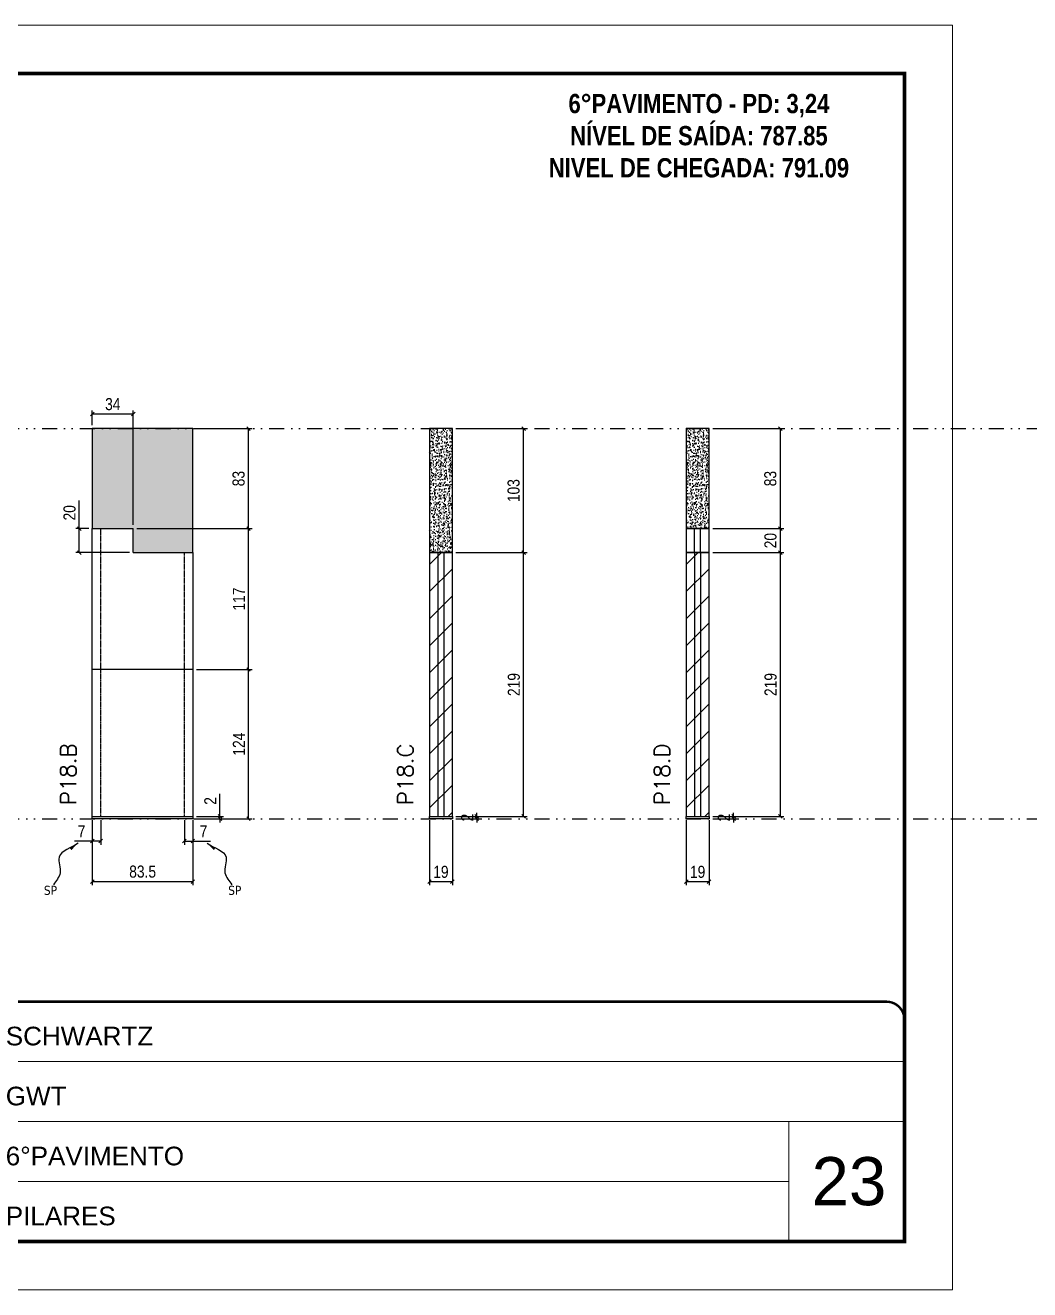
# Model space of a CAD drawing. Extents: x 13770 to 23315, y 867 to 16997.
# Drawn here: x 18284 to 19119, y 10056 to 11106 of the extents above; entities that cross this region are included whole.
import ezdxf

# ---------------------------------------------------------------- set-up
doc = ezdxf.new("R2010")
doc.units = 0
for name, pattern in [('CONTINUO', [0]), ('DASHED', [0.75, 0.5, -0.25]), ('DIVIDE2', [0.625, 0.25, -0.125, 0, -0.125, 0, -0.125]), ('HIDDEN', [0.375, 0.25, -0.125])]:
    doc.linetypes.add(name, pattern=pattern)
for name, color, linetype, lineweight in [('CARIMBO', 255, 'Continuous', 9), ('Folhas', 255, 'Continuous', 9), ('Hachura', 251, 'Continuous', 9), ('SARRAFO DE PRESSAO', 251, 'DASHED', 9), ('Texto Seção', 7, 'Continuous', 15)]:
    doc.layers.add(name, color=color, linetype=linetype, lineweight=lineweight)
for name, color, linetype in [('COTA', 241, 'Continuous'), ('NOMENCLATURA', 7, 'Continuous'), ('Nível', 160, 'Continuous'), ('Painéis', 200, 'Continuous'), ('SARR_2.2x7', 40, 'Continuous'), ('Sarrafo de Pressão', 42, 'HIDDEN'), ('texto', 7, 'Continuous')]:
    doc.layers.add(name, color=color, linetype=linetype)
doc.styles.add('ARIAL', font='arial.ttf')
doc.styles.add('COTA TECNICA', font='techl___.ttf', dxfattribs={"height": 10})
doc.styles.add('COTA TECNICA-50', font='techl___.ttf', dxfattribs={"height": 10})
doc.styles.add('REGUA-120', font='ROMANS.shx', dxfattribs={"height": 15})
doc.styles.add('ROMANC', font='techb___.ttf', dxfattribs={"height": 2.5})
doc.styles.get("Standard").update_dxf_attribs({"font": 'arial.ttf'})
doc.styles.add('Tecnologia', font='')
doc.styles.get('Tecnologia').set_extended_font_data('Forgotten Futurist')
doc.dimstyles.new('COTA PAINEL-50', dxfattribs={"dimtxt": 10, "dimasz": 3, "dimexe": 3, "dimexo": 3, "dimgap": 3, "dimtad": 1, "dimdec": 1, "dimzin": 12, "dimdsep": 46, "dimtxsty": 'COTA TECNICA-50', "dimblk1": 'OBLIQUE', "dimblk2": 'OBLIQUE', "dimsah": 1, "dimcen": 0.9, "dimclrd": 4, "dimclre": 4, "dimclrt": 240, "dimadec": 1, "dimazin": 3, "dimtfac": 1, "dimtdec": 1, "dimtmove": 0, "dimatfit": 3, "dimfxl": 1, "dimtolj": 1, "dimtzin": 12, "dimarcsym": 0})
doc.dimstyles.new('PAINEL', dxfattribs={"dimtxt": 10, "dimasz": 3, "dimexe": 3, "dimexo": 3, "dimgap": 3, "dimtad": 1, "dimdec": 1, "dimzin": 12, "dimdsep": 46, "dimtxsty": 'COTA TECNICA', "dimblk1": 'OBLIQUE', "dimblk2": 'OBLIQUE', "dimsah": 1, "dimcen": 0.9, "dimclrd": 4, "dimclre": 4, "dimclrt": 240, "dimadec": 1, "dimazin": 3, "dimtfac": 1, "dimtdec": 1, "dimtmove": 0, "dimatfit": 3, "dimfxl": 1, "dimtolj": 1, "dimtzin": 12, "dimarcsym": 0})
doc.dimstyles.get("Standard").update_dxf_attribs({"dimtxt": 0.18, "dimasz": 0.18, "dimexe": 0.18, "dimexo": 0.0625, "dimgap": 0.09, "dimtad": 0, "dimtih": 1, "dimtoh": 1, "dimdec": 4, "dimzin": 0, "dimdsep": 46, "dimtxsty": 'Standard', "dimcen": 0.09, "dimadec": 0, "dimazin": 0, "dimtfac": 1, "dimtdec": 4, "dimtofl": 0, "dimtmove": 0, "dimatfit": 3, "dimfxl": 1, "dimtolj": 1, "dimtzin": 0, "dimarcsym": 0})

# ---------------------------------------------------------------- blocks, each defined once
blk = doc.blocks.new('9999999999')
at = {"color": 30, "linetype": 'CONTINUO'}
for p, q in [((98564.6, 34230.2), (98564.6, 34429.4)), ((98564.6, 34379.6), (99584, 34379.6)), ((98564.6, 34329.8), (99488, 34329.8)), ((99584, 34329.8), (99488, 34329.8)), ((99488, 34329.8), (99488, 34230.2)), ((98564.6, 34280), (99488, 34280))]:
    blk.add_line(p, q, dxfattribs=at)
at = {"color": 30, "linetype": 'CONTINUO', "const_width": 2}
blk.add_lwpolyline([(99584, 34230.2), (99584, 34414.4, 0.414214), (99569, 34429.4), (98229, 34429.4, 0.414214), (98214, 34414.4), (98214, 34245.2, 0.414214), (98229, 34230.2), (99584, 34230.2)], format="xyb", dxfattribs=at)
at = {"layer": 'Folhas'}
blk.add_lwpolyline([(98139, 34190.2), (99624, 34190.2), (99624, 35240.2), (98139, 35240.2)], close=True, dxfattribs=at)
at = {"layer": 'Folhas', "color": 30, "const_width": 3}
blk.add_lwpolyline([(98214, 34230.2), (99584, 34230.2), (99584, 35200.2), (98214, 35200.2)], close=True, dxfattribs=at)
at = {"color": 7, "linetype": 'Continuous', "ltscale": 5, "style": 'ARIAL'}
for s, height, p in [('SCHWARTZ', 15.48, (98837.7, 34393.1)), ('GWT', 15.48, (98837.7, 34343.3)), ('6°PAVIMENTO', 15.483, (98837.7, 34293.5)), ('NOVA SISTEMAS CONSTRUTIVOS', 11.059, (98263.2, 34267.2)), ('PILARES', 15.48, (98837.7, 34243.7))]:
    blk.add_text(s, height=height, dxfattribs=at).set_placement(p)
at = {"layer": 'Folhas', "color": 7, "style": 'Tecnologia', "width": 1.5}
for s, p in [('CLIENTE:', (98573.7, 34397.2)), ('OBRA:', (98573.7, 34347.3)), ('PAVIMENTO:', (98573.7, 34297.5)), ('PROJETO:', (98573.7, 34247.7))]:
    blk.add_text(s, height=14, dxfattribs=at).set_placement(p)
blk = doc.blocks.new('_Oblique')
at = {"color": 0, "linetype": 'ByBlock', "lineweight": -2}
blk.add_line((-0.5, -0.5), (0.5, 0.5), dxfattribs=at)
blk = doc.blocks.new('*D395')
at = {"layer": 'COTA', "color": 4, "lineweight": -2, "transparency": 16777216}
for p, q in [((18620.1, 10445.7), (18620.1, 10391.6)), ((18639.1, 10445.7), (18639.1, 10391.6)), ((18620.1, 10394.6), (18639.1, 10394.6))]:
    blk.add_line(p, q, dxfattribs=at)
at = {"layer": 'Defpoints', "color": 0, "transparency": 16777216}
for p in [(18620.1, 10448.7), (18639.1, 10448.7), (18639.1, 10394.6)]:
    blk.add_point(p, dxfattribs=at)
at = {"layer": 'COTA', "color": 4, "lineweight": -2, "transparency": 16777216, "xscale": 3, "yscale": 3, "zscale": 3, "rotation": 180}
blk.add_blockref('_Oblique', (18620.1, 10394.6), dxfattribs=at)
at = {"layer": 'COTA', "color": 4, "lineweight": -2, "transparency": 16777216, "xscale": 3, "yscale": 3, "zscale": 3}
blk.add_blockref('_Oblique', (18639.1, 10394.6), dxfattribs=at)
at = {"layer": 'COTA', "color": 240, "transparency": 16777216, "insert": (18629.6, 10402.6), "char_height": 10, "attachment_point": 5, "style": 'COTA TECNICA'}
blk.add_mtext('\\A1;19', dxfattribs=at)
blk = doc.blocks.new('*D396')
at = {"layer": 'COTA', "color": 4, "lineweight": -2, "transparency": 16777216}
for p, q in [((18642.1, 10667.7), (18701.3, 10667.7)), ((18698.3, 10448.7), (18698.3, 10667.7)), ((18642.1, 10448.7), (18701.3, 10448.7))]:
    blk.add_line(p, q, dxfattribs=at)
at = {"layer": 'Defpoints', "color": 0, "transparency": 16777216}
for p in [(18639.1, 10667.7), (18698.3, 10667.7), (18639.1, 10448.7)]:
    blk.add_point(p, dxfattribs=at)
at = {"layer": 'COTA', "color": 4, "lineweight": -2, "transparency": 16777216, "xscale": 3, "yscale": 3, "zscale": 3}
for p, rotation in [((18698.3, 10667.7), 90), ((18698.3, 10448.7), 270)]:
    blk.add_blockref('_Oblique', p, dxfattribs=dict(at, rotation=rotation))
at = {"layer": 'COTA', "color": 240, "transparency": 16777216, "insert": (18690.2, 10558.2), "char_height": 10, "attachment_point": 5, "rotation": 90, "style": 'COTA TECNICA'}
blk.add_mtext('\\A1;219', dxfattribs=at)
blk = doc.blocks.new('*D397')
at = {"layer": 'COTA', "color": 4, "lineweight": -2, "transparency": 16777216}
for p, q in [((18642.1, 10448.7), (18662.4, 10448.7)), ((18659.4, 10448.7), (18659.4, 10451.7)), ((18659.4, 10446.7), (18659.4, 10448.7)), ((18642.1, 10446.7), (18662.4, 10446.7)), ((18659.4, 10446.7), (18659.4, 10443.7))]:
    blk.add_line(p, q, dxfattribs=at)
at = {"layer": 'Defpoints', "color": 0, "transparency": 16777216}
for p in [(18639.1, 10448.7), (18659.4, 10448.7), (18639.1, 10446.7)]:
    blk.add_point(p, dxfattribs=at)
at = {"layer": 'COTA', "color": 4, "lineweight": -2, "transparency": 16777216, "xscale": 3, "yscale": 3, "zscale": 3}
for p, rotation in [((18659.4, 10448.7), 270), ((18659.4, 10446.7), 90)]:
    blk.add_blockref('_Oblique', p, dxfattribs=dict(at, rotation=rotation))
at = {"layer": 'COTA', "color": 240, "transparency": 16777216, "insert": (18651.4, 10447.7), "char_height": 10, "attachment_point": 5, "rotation": 90, "style": 'COTA TECNICA-50'}
blk.add_mtext('\\A1;2', dxfattribs=at)
blk = doc.blocks.new('*D398')
at = {"layer": 'COTA', "color": 4, "lineweight": -2, "transparency": 16777216}
for p, q in [((18642.1, 10770.7), (18701.3, 10770.7)), ((18698.3, 10667.7), (18698.3, 10770.7)), ((18642.1, 10667.7), (18701.3, 10667.7))]:
    blk.add_line(p, q, dxfattribs=at)
at = {"layer": 'Defpoints', "color": 0, "transparency": 16777216}
for p in [(18639.1, 10770.7), (18698.3, 10770.7), (18639.1, 10667.7)]:
    blk.add_point(p, dxfattribs=at)
at = {"layer": 'COTA', "color": 4, "lineweight": -2, "transparency": 16777216, "xscale": 3, "yscale": 3, "zscale": 3}
for p, rotation in [((18698.3, 10770.7), 90), ((18698.3, 10667.7), 270)]:
    blk.add_blockref('_Oblique', p, dxfattribs=dict(at, rotation=rotation))
at = {"layer": 'COTA', "color": 240, "transparency": 16777216, "insert": (18690, 10719.2), "char_height": 10, "attachment_point": 5, "rotation": 90, "style": 'COTA TECNICA'}
blk.add_mtext('\\A1;103', dxfattribs=at)
blk = doc.blocks.new('*D942')
at = {"layer": 'COTA', "color": 4, "lineweight": -2, "transparency": 16777216}
for p, q in [((18340.1, 10445.7), (18340.1, 10391.6)), ((18423.6, 10445.7), (18423.6, 10391.6)), ((18340.1, 10394.6), (18423.6, 10394.6))]:
    blk.add_line(p, q, dxfattribs=at)
at = {"layer": 'Defpoints', "color": 0, "transparency": 16777216}
for p in [(18340.1, 10448.7), (18423.6, 10448.7), (18423.6, 10394.6)]:
    blk.add_point(p, dxfattribs=at)
at = {"layer": 'COTA', "color": 4, "lineweight": -2, "transparency": 16777216, "xscale": 3, "yscale": 3, "zscale": 3, "rotation": 180}
blk.add_blockref('_Oblique', (18340.1, 10394.6), dxfattribs=at)
at = {"layer": 'COTA', "color": 4, "lineweight": -2, "transparency": 16777216, "xscale": 3, "yscale": 3, "zscale": 3}
blk.add_blockref('_Oblique', (18423.6, 10394.6), dxfattribs=at)
at = {"layer": 'COTA', "color": 240, "transparency": 16777216, "insert": (18381.9, 10402.8), "char_height": 10, "attachment_point": 5, "style": 'COTA TECNICA'}
blk.add_mtext('\\A1;83.5', dxfattribs=at)
blk = doc.blocks.new('*D943')
at = {"layer": 'COTA', "color": 4, "lineweight": -2, "transparency": 16777216}
for p, q in [((18426.6, 10570.7), (18472.8, 10570.7)), ((18469.8, 10446.7), (18469.8, 10570.7)), ((18426.6, 10446.7), (18472.8, 10446.7))]:
    blk.add_line(p, q, dxfattribs=at)
at = {"layer": 'Defpoints', "color": 0, "transparency": 16777216}
for p in [(18423.6, 10570.7), (18469.8, 10570.7), (18423.6, 10446.7)]:
    blk.add_point(p, dxfattribs=at)
at = {"layer": 'COTA', "color": 4, "lineweight": -2, "transparency": 16777216, "xscale": 3, "yscale": 3, "zscale": 3}
for p, rotation in [((18469.8, 10570.7), 90), ((18469.8, 10446.7), 270)]:
    blk.add_blockref('_Oblique', p, dxfattribs=dict(at, rotation=rotation))
at = {"layer": 'COTA', "color": 240, "transparency": 16777216, "insert": (18461.8, 10508.7), "char_height": 10, "attachment_point": 5, "rotation": 90, "style": 'COTA TECNICA-50'}
blk.add_mtext('\\A1;124', dxfattribs=at)
blk = doc.blocks.new('*D944')
at = {"layer": 'COTA', "color": 4, "lineweight": -2, "transparency": 16777216}
for p, q in [((18446.1, 10448.7), (18446.1, 10467.5)), ((18426.6, 10448.7), (18449.1, 10448.7)), ((18446.1, 10446.7), (18446.1, 10448.7)), ((18426.6, 10446.7), (18449.1, 10446.7)), ((18446.1, 10446.7), (18446.1, 10443.7))]:
    blk.add_line(p, q, dxfattribs=at)
at = {"layer": 'Defpoints', "color": 0, "transparency": 16777216}
for p in [(18423.6, 10448.7), (18423.6, 10446.7), (18446.1, 10446.7)]:
    blk.add_point(p, dxfattribs=at)
at = {"layer": 'COTA', "color": 4, "lineweight": -2, "transparency": 16777216, "xscale": 3, "yscale": 3, "zscale": 3}
for p, rotation in [((18446.1, 10448.7), 270), ((18446.1, 10446.7), 90)]:
    blk.add_blockref('_Oblique', p, dxfattribs=dict(at, rotation=rotation))
at = {"layer": 'COTA', "color": 240, "transparency": 16777216, "insert": (18438.1, 10461.5), "char_height": 10, "attachment_point": 5, "rotation": 90, "style": 'COTA TECNICA-50'}
blk.add_mtext('\\A1;2', dxfattribs=at)
blk = doc.blocks.new('*D945')
at = {"layer": 'COTA', "color": 4, "lineweight": -2, "transparency": 16777216}
for p, q in [((18340.1, 10443.7), (18340.1, 10425.2)), ((18347.1, 10445.7), (18347.1, 10425.2)), ((18340.1, 10428.2), (18325.4, 10428.2)), ((18347.1, 10428.2), (18340.1, 10428.2))]:
    blk.add_line(p, q, dxfattribs=at)
at = {"layer": 'Defpoints', "color": 0, "transparency": 16777216}
for p in [(18347.1, 10448.7), (18340.1, 10446.7), (18340.1, 10428.2)]:
    blk.add_point(p, dxfattribs=at)
at = {"layer": 'COTA', "color": 4, "lineweight": -2, "transparency": 16777216, "xscale": 3, "yscale": 3, "zscale": 3, "rotation": 180}
blk.add_blockref('_Oblique', (18340.1, 10428.2), dxfattribs=at)
at = {"layer": 'COTA', "color": 4, "lineweight": -2, "transparency": 16777216, "xscale": 3, "yscale": 3, "zscale": 3}
blk.add_blockref('_Oblique', (18347.1, 10428.2), dxfattribs=at)
at = {"layer": 'COTA', "color": 240, "transparency": 16777216, "insert": (18331.2, 10436.3), "char_height": 10, "attachment_point": 5, "style": 'COTA TECNICA-50'}
blk.add_mtext('\\A1;7', dxfattribs=at)
blk = doc.blocks.new('*D946')
at = {"layer": 'COTA', "color": 4, "lineweight": -2, "transparency": 16777216}
for p, q in [((18416.6, 10445.7), (18416.6, 10425.2)), ((18423.6, 10443.7), (18423.6, 10425.2)), ((18416.6, 10428.2), (18423.6, 10428.2)), ((18423.6, 10428.2), (18438.3, 10428.2))]:
    blk.add_line(p, q, dxfattribs=at)
at = {"layer": 'Defpoints', "color": 0, "transparency": 16777216}
for p in [(18416.6, 10448.7), (18423.6, 10446.7), (18423.6, 10428.2)]:
    blk.add_point(p, dxfattribs=at)
at = {"layer": 'COTA', "color": 4, "lineweight": -2, "transparency": 16777216, "xscale": 3, "yscale": 3, "zscale": 3, "rotation": 180}
blk.add_blockref('_Oblique', (18416.6, 10428.2), dxfattribs=at)
at = {"layer": 'COTA', "color": 4, "lineweight": -2, "transparency": 16777216, "xscale": 3, "yscale": 3, "zscale": 3}
blk.add_blockref('_Oblique', (18423.6, 10428.2), dxfattribs=at)
at = {"layer": 'COTA', "color": 240, "transparency": 16777216, "insert": (18432.5, 10436.3), "char_height": 10, "attachment_point": 5, "style": 'COTA TECNICA-50'}
blk.add_mtext('\\A1;7', dxfattribs=at)
blk = doc.blocks.new('*D949')
at = {"layer": 'COTA', "color": 4, "lineweight": -2, "transparency": 16777216}
for p, q in [((18340.1, 10773.7), (18340.1, 10785.8)), ((18374.1, 10690.7), (18374.1, 10785.8)), ((18374.1, 10782.8), (18340.1, 10782.8))]:
    blk.add_line(p, q, dxfattribs=at)
at = {"layer": 'Defpoints', "color": 0, "transparency": 16777216}
for p in [(18340.1, 10782.8), (18340.1, 10770.7), (18374.1, 10687.7)]:
    blk.add_point(p, dxfattribs=at)
at = {"layer": 'COTA', "color": 4, "lineweight": -2, "transparency": 16777216, "xscale": 3, "yscale": 3, "zscale": 3, "rotation": 180}
blk.add_blockref('_Oblique', (18340.1, 10782.8), dxfattribs=at)
at = {"layer": 'COTA', "color": 4, "lineweight": -2, "transparency": 16777216, "xscale": 3, "yscale": 3, "zscale": 3}
blk.add_blockref('_Oblique', (18374.1, 10782.8), dxfattribs=at)
at = {"layer": 'COTA', "color": 240, "transparency": 16777216, "insert": (18357.1, 10791), "char_height": 10, "attachment_point": 5, "style": 'COTA TECNICA'}
blk.add_mtext('\\A1;34', dxfattribs=at)
blk = doc.blocks.new('*D951')
at = {"layer": 'COTA', "color": 4, "lineweight": -2, "transparency": 16777216}
for p, q in [((18377.1, 10687.7), (18472.8, 10687.7)), ((18469.8, 10570.7), (18469.8, 10687.7)), ((18426.6, 10570.7), (18472.8, 10570.7))]:
    blk.add_line(p, q, dxfattribs=at)
at = {"layer": 'Defpoints', "color": 0, "transparency": 16777216}
for p in [(18374.1, 10687.7), (18469.8, 10687.7), (18423.6, 10570.7)]:
    blk.add_point(p, dxfattribs=at)
at = {"layer": 'COTA', "color": 4, "lineweight": -2, "transparency": 16777216, "xscale": 3, "yscale": 3, "zscale": 3}
for p, rotation in [((18469.8, 10687.7), 90), ((18469.8, 10570.7), 270)]:
    blk.add_blockref('_Oblique', p, dxfattribs=dict(at, rotation=rotation))
at = {"layer": 'COTA', "color": 240, "transparency": 16777216, "insert": (18461.8, 10629.2), "char_height": 10, "attachment_point": 5, "rotation": 90, "style": 'COTA TECNICA'}
blk.add_mtext('\\A1;117', dxfattribs=at)
blk = doc.blocks.new('*D952')
at = {"layer": 'COTA', "color": 4, "lineweight": -2, "transparency": 16777216}
for p, q in [((18426.6, 10770.7), (18472.8, 10770.7)), ((18469.8, 10687.7), (18469.8, 10770.7)), ((18377.1, 10687.7), (18472.8, 10687.7))]:
    blk.add_line(p, q, dxfattribs=at)
at = {"layer": 'Defpoints', "color": 0, "transparency": 16777216}
for p in [(18423.6, 10770.7), (18469.8, 10770.7), (18374.1, 10687.7)]:
    blk.add_point(p, dxfattribs=at)
at = {"layer": 'COTA', "color": 4, "lineweight": -2, "transparency": 16777216, "xscale": 3, "yscale": 3, "zscale": 3}
for p, rotation in [((18469.8, 10770.7), 90), ((18469.8, 10687.7), 270)]:
    blk.add_blockref('_Oblique', p, dxfattribs=dict(at, rotation=rotation))
at = {"layer": 'COTA', "color": 240, "transparency": 16777216, "insert": (18461.6, 10729.2), "char_height": 10, "attachment_point": 5, "rotation": 90, "style": 'COTA TECNICA'}
blk.add_mtext('\\A1;83', dxfattribs=at)
blk = doc.blocks.new('*D953')
at = {"layer": 'COTA', "color": 4, "lineweight": -2, "transparency": 16777216}
for p, q in [((18329.3, 10687.7), (18329.3, 10710.9)), ((18337.1, 10687.7), (18326.3, 10687.7)), ((18329.3, 10667.7), (18329.3, 10687.7)), ((18371.1, 10667.7), (18326.3, 10667.7))]:
    blk.add_line(p, q, dxfattribs=at)
at = {"layer": 'Defpoints', "color": 0, "transparency": 16777216}
for p in [(18329.3, 10687.7), (18340.1, 10687.7), (18374.1, 10667.7)]:
    blk.add_point(p, dxfattribs=at)
at = {"layer": 'COTA', "color": 4, "lineweight": -2, "transparency": 16777216, "xscale": 3, "yscale": 3, "zscale": 3}
for p, rotation in [((18329.3, 10687.7), 90), ((18329.3, 10667.7), 270)]:
    blk.add_blockref('_Oblique', p, dxfattribs=dict(at, rotation=rotation))
at = {"layer": 'COTA', "color": 240, "transparency": 16777216, "insert": (18321.2, 10700.8), "char_height": 10, "attachment_point": 5, "rotation": 90, "style": 'COTA TECNICA'}
blk.add_mtext('\\A1;20', dxfattribs=at)
blk = doc.blocks.new('*D954')
at = {"layer": 'COTA', "color": 4, "lineweight": -2, "transparency": 16777216}
for p, q in [((18833.3, 10445.7), (18833.3, 10391.6)), ((18852.3, 10445.7), (18852.3, 10391.6)), ((18833.3, 10394.6), (18852.3, 10394.6))]:
    blk.add_line(p, q, dxfattribs=at)
at = {"layer": 'Defpoints', "color": 0, "transparency": 16777216}
for p in [(18833.3, 10448.7), (18852.3, 10448.7), (18852.3, 10394.6)]:
    blk.add_point(p, dxfattribs=at)
at = {"layer": 'COTA', "color": 4, "lineweight": -2, "transparency": 16777216, "xscale": 3, "yscale": 3, "zscale": 3, "rotation": 180}
blk.add_blockref('_Oblique', (18833.3, 10394.6), dxfattribs=at)
at = {"layer": 'COTA', "color": 4, "lineweight": -2, "transparency": 16777216, "xscale": 3, "yscale": 3, "zscale": 3}
blk.add_blockref('_Oblique', (18852.3, 10394.6), dxfattribs=at)
at = {"layer": 'COTA', "color": 240, "transparency": 16777216, "insert": (18842.8, 10402.6), "char_height": 10, "attachment_point": 5, "style": 'COTA TECNICA'}
blk.add_mtext('\\A1;19', dxfattribs=at)
blk = doc.blocks.new('*D955')
at = {"layer": 'COTA', "color": 4, "lineweight": -2, "transparency": 16777216}
for p, q in [((18855.3, 10667.7), (18914.5, 10667.7)), ((18911.5, 10448.7), (18911.5, 10667.7)), ((18855.3, 10448.7), (18914.5, 10448.7))]:
    blk.add_line(p, q, dxfattribs=at)
at = {"layer": 'Defpoints', "color": 0, "transparency": 16777216}
for p in [(18852.3, 10667.7), (18911.5, 10667.7), (18852.3, 10448.7)]:
    blk.add_point(p, dxfattribs=at)
at = {"layer": 'COTA', "color": 4, "lineweight": -2, "transparency": 16777216, "xscale": 3, "yscale": 3, "zscale": 3}
for p, rotation in [((18911.5, 10667.7), 90), ((18911.5, 10448.7), 270)]:
    blk.add_blockref('_Oblique', p, dxfattribs=dict(at, rotation=rotation))
at = {"layer": 'COTA', "color": 240, "transparency": 16777216, "insert": (18903.4, 10558.2), "char_height": 10, "attachment_point": 5, "rotation": 90, "style": 'COTA TECNICA'}
blk.add_mtext('\\A1;219', dxfattribs=at)
blk = doc.blocks.new('*D956')
at = {"layer": 'COTA', "color": 4, "lineweight": -2, "transparency": 16777216}
for p, q in [((18855.3, 10448.7), (18875.6, 10448.7)), ((18872.6, 10448.7), (18872.6, 10451.7)), ((18872.6, 10446.7), (18872.6, 10448.7)), ((18855.3, 10446.7), (18875.6, 10446.7)), ((18872.6, 10446.7), (18872.6, 10443.7))]:
    blk.add_line(p, q, dxfattribs=at)
at = {"layer": 'Defpoints', "color": 0, "transparency": 16777216}
for p in [(18852.3, 10448.7), (18872.6, 10448.7), (18852.3, 10446.7)]:
    blk.add_point(p, dxfattribs=at)
at = {"layer": 'COTA', "color": 4, "lineweight": -2, "transparency": 16777216, "xscale": 3, "yscale": 3, "zscale": 3}
for p, rotation in [((18872.6, 10448.7), 270), ((18872.6, 10446.7), 90)]:
    blk.add_blockref('_Oblique', p, dxfattribs=dict(at, rotation=rotation))
at = {"layer": 'COTA', "color": 240, "transparency": 16777216, "insert": (18864.6, 10447.7), "char_height": 10, "attachment_point": 5, "rotation": 90, "style": 'COTA TECNICA-50'}
blk.add_mtext('\\A1;2', dxfattribs=at)
blk = doc.blocks.new('*D957')
at = {"layer": 'COTA', "color": 4, "lineweight": -2, "transparency": 16777216}
for p, q in [((18855.3, 10770.7), (18914.5, 10770.7)), ((18911.5, 10687.7), (18911.5, 10770.7)), ((18855.3, 10687.7), (18914.5, 10687.7))]:
    blk.add_line(p, q, dxfattribs=at)
at = {"layer": 'Defpoints', "color": 0, "transparency": 16777216}
for p in [(18852.3, 10770.7), (18911.5, 10770.7), (18852.3, 10687.7)]:
    blk.add_point(p, dxfattribs=at)
at = {"layer": 'COTA', "color": 4, "lineweight": -2, "transparency": 16777216, "xscale": 3, "yscale": 3, "zscale": 3}
for p, rotation in [((18911.5, 10770.7), 90), ((18911.5, 10687.7), 270)]:
    blk.add_blockref('_Oblique', p, dxfattribs=dict(at, rotation=rotation))
at = {"layer": 'COTA', "color": 240, "transparency": 16777216, "insert": (18903.2, 10729.2), "char_height": 10, "attachment_point": 5, "rotation": 90, "style": 'COTA TECNICA'}
blk.add_mtext('\\A1;83', dxfattribs=at)
blk = doc.blocks.new('*D958')
at = {"layer": 'COTA', "color": 4, "lineweight": -2, "transparency": 16777216}
for p, q in [((18855.3, 10687.7), (18914.5, 10687.7)), ((18911.5, 10667.7), (18911.5, 10687.7)), ((18855.3, 10667.7), (18914.5, 10667.7))]:
    blk.add_line(p, q, dxfattribs=at)
at = {"layer": 'Defpoints', "color": 0, "transparency": 16777216}
for p in [(18852.3, 10687.7), (18911.5, 10687.7), (18852.3, 10667.7)]:
    blk.add_point(p, dxfattribs=at)
at = {"layer": 'COTA', "color": 4, "lineweight": -2, "transparency": 16777216, "xscale": 3, "yscale": 3, "zscale": 3}
for p, rotation in [((18911.5, 10687.7), 90), ((18911.5, 10667.7), 270)]:
    blk.add_blockref('_Oblique', p, dxfattribs=dict(at, rotation=rotation))
at = {"layer": 'COTA', "color": 240, "transparency": 16777216, "insert": (18903.3, 10677.7), "char_height": 10, "attachment_point": 5, "rotation": 90, "style": 'COTA TECNICA'}
blk.add_mtext('\\A1;20', dxfattribs=at)

msp = doc.modelspace()

# ---------------------------------------------------------------- hatches: boundary and pattern name
at = {"layer": 'COTA'}
h = msp.add_hatch(dxfattribs=at)
h.set_pattern_fill('AR-CONC', color=256, scale=0.03)
h.set_pattern_definition([(50, (158.2544, 0), (5.4655401, -0.4781726), [0.5715, -6.2865]), (355, (158.2544, 0), (-1.0573026, 5.7317054), [0.4572, -5.0292175]), (100.451445, (158.71, -0.04), (4.4082374, 5.2535326), [0.4857003, -5.3427073]), (46.1842, (158.2544, 1.524), (8.1323712, -1.2612698), [0.85725, -9.42975]), (96.635558, (158.932, 1.419), (7.122124, 7.4227837), [0.7285507, -8.0140682]), (351.18415, (158.254, 1.524), (7.122124, 7.4227837), [0.685799, -7.543792]), (21, (159.0164, 1.143), (4.5484317, -3.0679559), [0.5715, -6.2865]), (326, (159.0164, 1.143), (1.8540609, 5.525639), [0.4572, -5.0292]), (71.451445, (159.3954, 0.8873), (6.4024926, 2.4576831), [0.4857003, -5.3426981]), (37.5, (158.2544, 0), (0.0926581, 2.53665117), [0, -4.96824, 0, -5.1054, 0, -5.04825]), (7.5, (158.2544, 0), (2.00458988, 3.00541724), [0, -2.91084, 0, -4.85394, 0, -1.92405]), (327.5, (156.5551, 0), (4.06771786, -0.17186232), [0, -1.905, 0, -5.9436, 0, -7.8867]), (317.5, (155.793, 0), (4.44387544, 0.76279473), [0, -2.4765, 0, -3.94716, 0, -5.6007])])
h.paths.add_polyline_path([(18340.1, 10770.73), (18423.6, 10770.73), (18423.6, 10667.73), (18374.1, 10667.73), (18374.1, 10687.73), (18340.1, 10687.73)])
h = msp.add_hatch(dxfattribs=at)
h.set_pattern_fill('AR-CONC', color=256, scale=0.03)
h.set_pattern_definition([(50, (1354.7575, -4625.3004), (5.4655401, -0.4781726), [0.5715, -6.2865]), (355, (1354.7575, -4625.3004), (-1.0573026, 5.7317054), [0.4572, -5.0292175]), (100.451445, (1355.213, -4625.3403), (4.4082374, 5.2535326), [0.4857003, -5.3427073]), (46.1842, (1354.7575, -4623.7764), (8.1323712, -1.2612698), [0.85725, -9.42975]), (96.635558, (1355.435, -4623.8815), (7.122124, 7.4227837), [0.7285507, -8.0140682]), (351.18415, (1354.7575, -4623.7764), (7.122124, 7.4227837), [0.685799, -7.543792]), (21, (1355.5195, -4624.1574), (4.5484317, -3.06795595), [0.5715, -6.2865]), (326, (1355.5195, -4624.1574), (1.8540609, 5.525639), [0.4572, -5.0292]), (71.451445, (1355.8985, -4624.413), (6.4024926, 2.4576831), [0.4857003, -5.3426981]), (37.5, (1354.7575, -4625.3004), (0.0926581, 2.53665117), [0, -4.96824, 0, -5.1054, 0, -5.04825]), (7.5, (1354.7575, -4625.3004), (2.00458988, 3.00541724), [0, -2.91084, 0, -4.85394, 0, -1.92405]), (327.5, (1353.0582, -4625.3004), (4.06771786, -0.17186232), [0, -1.905, 0, -5.9436, 0, -7.8867]), (317.5, (1352.2962, -4625.3004), (4.44387544, 0.76279473), [0, -2.4765, 0, -3.94716, 0, -5.6007])])
h.paths.add_polyline_path([(18639.09, 10770.73), (18620.09, 10770.73), (18620.09, 10667.73), (18639.09, 10667.73)])
h = msp.add_hatch(dxfattribs=at)
h.set_pattern_fill('AR-CONC', color=256, scale=0.03)
h.set_pattern_definition([(50, (1567.941, -4625.3004), (5.4655401, -0.4781726), [0.5715, -6.2865]), (355, (1567.941, -4625.3004), (-1.0573026, 5.7317054), [0.4572, -5.0292175]), (100.451445, (1568.3967, -4625.3403), (4.4082374, 5.2535326), [0.4857003, -5.3427073]), (46.1842, (1567.941, -4623.7764), (8.1323712, -1.2612698), [0.85725, -9.42975]), (96.635558, (1568.619, -4623.8815), (7.122124, 7.4227837), [0.7285507, -8.0140682]), (351.18415, (1567.941, -4623.7764), (7.122124, 7.4227837), [0.685799, -7.543792]), (21, (1568.703, -4624.1574), (4.5484317, -3.06795595), [0.5715, -6.2865]), (326, (1568.703, -4624.1574), (1.8540609, 5.525639), [0.4572, -5.0292]), (71.451445, (1569.082, -4624.413), (6.4024926, 2.4576831), [0.4857003, -5.3426981]), (37.5, (1567.9412, -4625.3004), (0.0926581, 2.53665117), [0, -4.96824, 0, -5.1054, 0, -5.04825]), (7.5, (1567.9412, -4625.3004), (2.00458988, 3.00541724), [0, -2.91084, 0, -4.85394, 0, -1.92405]), (327.5, (1566.242, -4625.3004), (4.06771786, -0.17186232), [0, -1.905, 0, -5.9436, 0, -7.8867]), (317.5, (1565.48, -4625.3004), (4.44387544, 0.76279473), [0, -2.4765, 0, -3.94716, 0, -5.6007])])
h.paths.add_polyline_path([(18852.27, 10770.73), (18833.27, 10770.73), (18833.27, 10687.73), (18852.27, 10687.73)])
at = {"layer": 'Hachura', "linetype": 'ByBlock'}
h = msp.add_hatch(dxfattribs=at)
h.set_pattern_fill('ANSI31', color=256, scale=5)
h.set_pattern_definition([(45, (-187.283, 0), (-11.22532, 11.22532), [])])
h.paths.add_polyline_path([(18639.09, 10667.73), (18632.09, 10667.73), (18632.09, 10448.73), (18639.09, 10448.73)])
h.paths.add_polyline_path([(18632.09, 10667.73), (18627.09, 10667.73), (18627.09, 10448.73), (18632.09, 10448.73)])
h.paths.add_polyline_path([(18627.09, 10667.73), (18620.09, 10667.73), (18620.09, 10448.73), (18627.09, 10448.73)])
h = msp.add_hatch(dxfattribs=at)
h.set_pattern_fill('ANSI31', color=256, scale=5)
h.set_pattern_definition([(45, (25.901, 0), (-11.22532, 11.22532), [])])
h.paths.add_polyline_path([(18852.27, 10667.73), (18845.27, 10667.73), (18845.27, 10448.73), (18852.27, 10448.73)])
h.paths.add_polyline_path([(18845.27, 10667.73), (18840.27, 10667.73), (18840.27, 10448.73), (18845.27, 10448.73)])
h.paths.add_polyline_path([(18840.27, 10667.73), (18833.27, 10667.73), (18833.27, 10448.73), (18840.27, 10448.73)])

# ---------------------------------------------------------------- linework, layer by layer
at = {"layer": 'COTA'}
for p, q in [((18423.6, 10770.73), (18340.1, 10770.73)), ((18340.1, 10770.73), (18340.1, 10687.73)), ((18423.6, 10667.73), (18423.6, 10770.73))]:
    msp.add_line(p, q, dxfattribs=at)
at = {"layer": 'COTA', "linetype": 'ByBlock'}
for points in [[(18620.09, 10667.73), (18639.09, 10667.73), (18639.09, 10770.73), (18620.09, 10770.73)], [(18833.27, 10687.73), (18852.27, 10687.73), (18852.27, 10770.73), (18833.27, 10770.73)]]:
    msp.add_lwpolyline(points, close=True, dxfattribs=at)
at = {"layer": 'Nível', "color": 4, "linetype": 'DIVIDE2', "ltscale": 50}
for p, q in [((13769.54, 10770.73), (21112.79, 10770.73)), ((13769.54, 10446.73), (21112.79, 10446.73))]:
    msp.add_line(p, q, dxfattribs=at)
at = {"layer": 'Painéis'}
for p, q in [((18340.1, 10448.73), (18340.1, 10687.73)), ((18340.1, 10687.73), (18374.1, 10687.73)), ((18374.1, 10667.73), (18374.1, 10687.73)), ((18374.1, 10667.73), (18423.6, 10667.73)), ((18423.6, 10667.73), (18423.6, 10448.73)), ((18423.6, 10570.73), (18340.1, 10570.73)), ((18340.1, 10448.73), (18423.6, 10448.73))]:
    msp.add_line(p, q, dxfattribs=at)
for points in [[(18833.27, 10667.73), (18852.27, 10667.73), (18852.27, 10687.73), (18833.27, 10687.73)], [(18620.09, 10448.73), (18639.09, 10448.73), (18639.09, 10667.73), (18620.09, 10667.73)], [(18833.27, 10448.73), (18852.27, 10448.73), (18852.27, 10667.73), (18833.27, 10667.73)], [(18340.1, 10448.73), (18423.6, 10448.73), (18423.6, 10446.73), (18340.1, 10446.73)], [(18620.09, 10448.73), (18639.09, 10448.73), (18639.09, 10446.73), (18620.09, 10446.73)], [(18833.27, 10448.73), (18852.27, 10448.73), (18852.27, 10446.73), (18833.27, 10446.73)]]:
    msp.add_lwpolyline(points, close=True, dxfattribs=at)
at = {"layer": 'SARR_2.2x7'}
for p, q in [((18840.27, 10667.73), (18840.27, 10687.73)), ((18845.27, 10667.73), (18845.27, 10687.73)), ((18627.09, 10667.73), (18627.09, 10448.73)), ((18632.09, 10667.73), (18632.09, 10448.73)), ((18840.27, 10667.73), (18840.27, 10448.73)), ((18845.27, 10667.73), (18845.27, 10448.73))]:
    msp.add_line(p, q, dxfattribs=at)
at = {"layer": 'Sarrafo de Pressão'}
for p, q in [((18347.1, 10570.73), (18347.1, 10687.73)), ((18416.6, 10570.73), (18416.6, 10667.73)), ((18347.1, 10448.73), (18347.1, 10570.73)), ((18416.6, 10448.73), (18416.6, 10570.73))]:
    msp.add_line(p, q, dxfattribs=at)

# ---------------------------------------------------------------- block references
at = {"layer": 'SARRAFO DE PRESSAO', "color": 6, "linetype": 'ByBlock'}
msp.add_blockref('9999999999', (-80569.48, -24134.56), dxfattribs=at)

# ---------------------------------------------------------------- texts
at = {"layer": 'CARIMBO', "style": 'ARIAL'}
msp.add_text('23', height=40, dxfattribs=at).set_placement((18937.36, 10125.79))
at = {"layer": 'NOMENCLATURA', "color": 2, "insert": (18843.88, 11048.67), "char_height": 16, "attachment_point": 2, "style": 'ROMANC'}
msp.add_mtext_dynamic_manual_height_columns('6°PAVIMENTO - PD: 3,24\\PNÍVEL DE SAÍDA: 787.85\\PNIVEL DE CHEGADA: 791.09', width=376.0554, gutter_width=1, heights=[0], dxfattribs=at)
at = {"layer": 'texto', "color": 0, "char_height": 7.5, "attachment_point": 5}
for insert in [(18305.32, 10387.24), (18458.38, 10387.24)]:
    msp.add_mtext('{\\fTahoma|b0|i0|c0|p34;\\C4;SP}', dxfattribs=dict(at, insert=insert))
at = {"layer": 'Texto Seção', "char_height": 13, "width": 285.3299, "attachment_point": 7, "rotation": 90, "style": 'REGUA-120'}
for s, insert in [('\\pxt2;P18.B', (18326.63, 10457.98)), ('P18.C', (18606.62, 10457.98)), ('P18.D', (18819.8, 10457.98))]:
    msp.add_mtext(s, dxfattribs=dict(at, insert=insert))

# ---------------------------------------------------------------- dimensions: what is measured, and where the dimension line sits
at = {"layer": 'COTA'}
for base, p1, p2, angle, dimstyle, picture, middle in [((18340.1, 10782.75), (18374.1, 10687.73), (18340.1, 10770.73), 180, 'PAINEL', '*D949', (18357.1, 10790.97)), ((18698.27, 10770.73), (18639.09, 10667.73), (18639.09, 10770.73), 90, 'PAINEL', '*D398', (18690.05, 10719.23)), ((18911.45, 10770.73), (18852.27, 10687.73), (18852.27, 10770.73), 90, 'PAINEL', '*D957', (18903.21, 10729.23)), ((18329.26, 10687.73), (18374.1, 10667.73), (18340.1, 10687.73), 90, 'PAINEL', '*D953', (18321.15, 10700.83)), ((18469.84, 10687.73), (18423.6, 10570.73), (18374.1, 10687.73), 90, 'PAINEL', '*D951', (18461.77, 10629.23)), ((18469.84, 10570.73), (18423.6, 10446.73), (18423.6, 10570.73), 90, 'COTA PAINEL-50', '*D943', (18461.77, 10508.73)), ((18340.1, 10428.22), (18347.1, 10448.73), (18340.1, 10446.73), 180, 'COTA PAINEL-50', '*D945', (18331.24, 10436.29))]:
    dim = msp.add_linear_dim(base=base, p1=p1, p2=p2, angle=angle, dimstyle=dimstyle, dxfattribs=at)
    dim.commit()
    dim.dimension.update_dxf_attribs({"geometry": picture, "text_midpoint": middle})
for base, p1, p2, override, picture, middle in [((18469.84, 10770.73), (18374.1, 10687.73), (18423.6, 10770.73), {"dimtmove": 1}, '*D952', (18461.6, 10729.23)), ((18698.27, 10667.73), (18639.09, 10448.73), (18639.09, 10667.73), {"dimarcsym": 2}, '*D396', (18690.18, 10558.23)), ((18911.45, 10667.73), (18852.27, 10448.73), (18852.27, 10667.73), {"dimarcsym": 2}, '*D955', (18903.36, 10558.23))]:
    dim = msp.add_linear_dim(base=base, p1=p1, p2=p2, angle=90, dimstyle='PAINEL', override=override, dxfattribs=at)
    dim.commit()
    dim.dimension.update_dxf_attribs({"geometry": picture, "text_midpoint": middle})
for base, p1, p2, dimstyle, picture, middle in [((18911.45, 10687.73), (18852.27, 10667.73), (18852.27, 10687.73), 'PAINEL', '*D958', (18911.45, 10677.73)), ((18446.13, 10446.73), (18423.6, 10448.73), (18423.6, 10446.73), 'COTA PAINEL-50', '*D944', (18446.13, 10461.47)), ((18659.43, 10448.73), (18639.09, 10446.73), (18639.09, 10448.73), 'COTA PAINEL-50', '*D397', (18659.43, 10447.73)), ((18872.62, 10448.73), (18852.27, 10446.73), (18852.27, 10448.73), 'COTA PAINEL-50', '*D956', (18872.62, 10447.73))]:
    dim = msp.add_linear_dim(base=base, p1=p1, p2=p2, angle=90, dimstyle=dimstyle, dxfattribs=at)
    dim.commit()
    dim.dimension.update_dxf_attribs({"geometry": picture, "text_midpoint": middle, "dimtype": 160})
for base, p1, p2, picture, middle in [((18423.6, 10394.55), (18340.1, 10448.73), (18423.6, 10448.73), '*D942', (18381.85, 10402.79)), ((18639.09, 10394.55), (18620.09, 10448.73), (18639.09, 10448.73), '*D395', (18629.59, 10402.64)), ((18852.27, 10394.55), (18833.27, 10448.73), (18852.27, 10448.73), '*D954', (18842.77, 10402.64))]:
    dim = msp.add_linear_dim(base=base, p1=p1, p2=p2, dimstyle='PAINEL', override={"dimarcsym": 2}, dxfattribs=at)
    dim.commit()
    dim.dimension.update_dxf_attribs({"geometry": picture, "text_midpoint": middle})
dim = msp.add_linear_dim(base=(18423.6, 10428.22), p1=(18416.6, 10448.73), p2=(18423.6, 10446.73), dimstyle='COTA PAINEL-50', dxfattribs=at)
dim.commit()
dim.dimension.update_dxf_attribs({"geometry": '*D946', "text_midpoint": (18432.47, 10436.29)})

# ---------------------------------------------------------------- leaders
at = {"layer": 'COTA', "path_type": 1}
for points in [[(18328.27, 10426.55), (18312.49, 10414.71), (18313.41, 10401.71), (18307.86, 10391.92)], [(18435.43, 10426.55), (18451.21, 10414.71), (18450.29, 10401.71), (18455.84, 10391.92)]]:
    msp.add_leader(points, dimstyle='Standard', override={"dimasz": 8}, dxfattribs=at)

doc.saveas('drawing.dxf')
